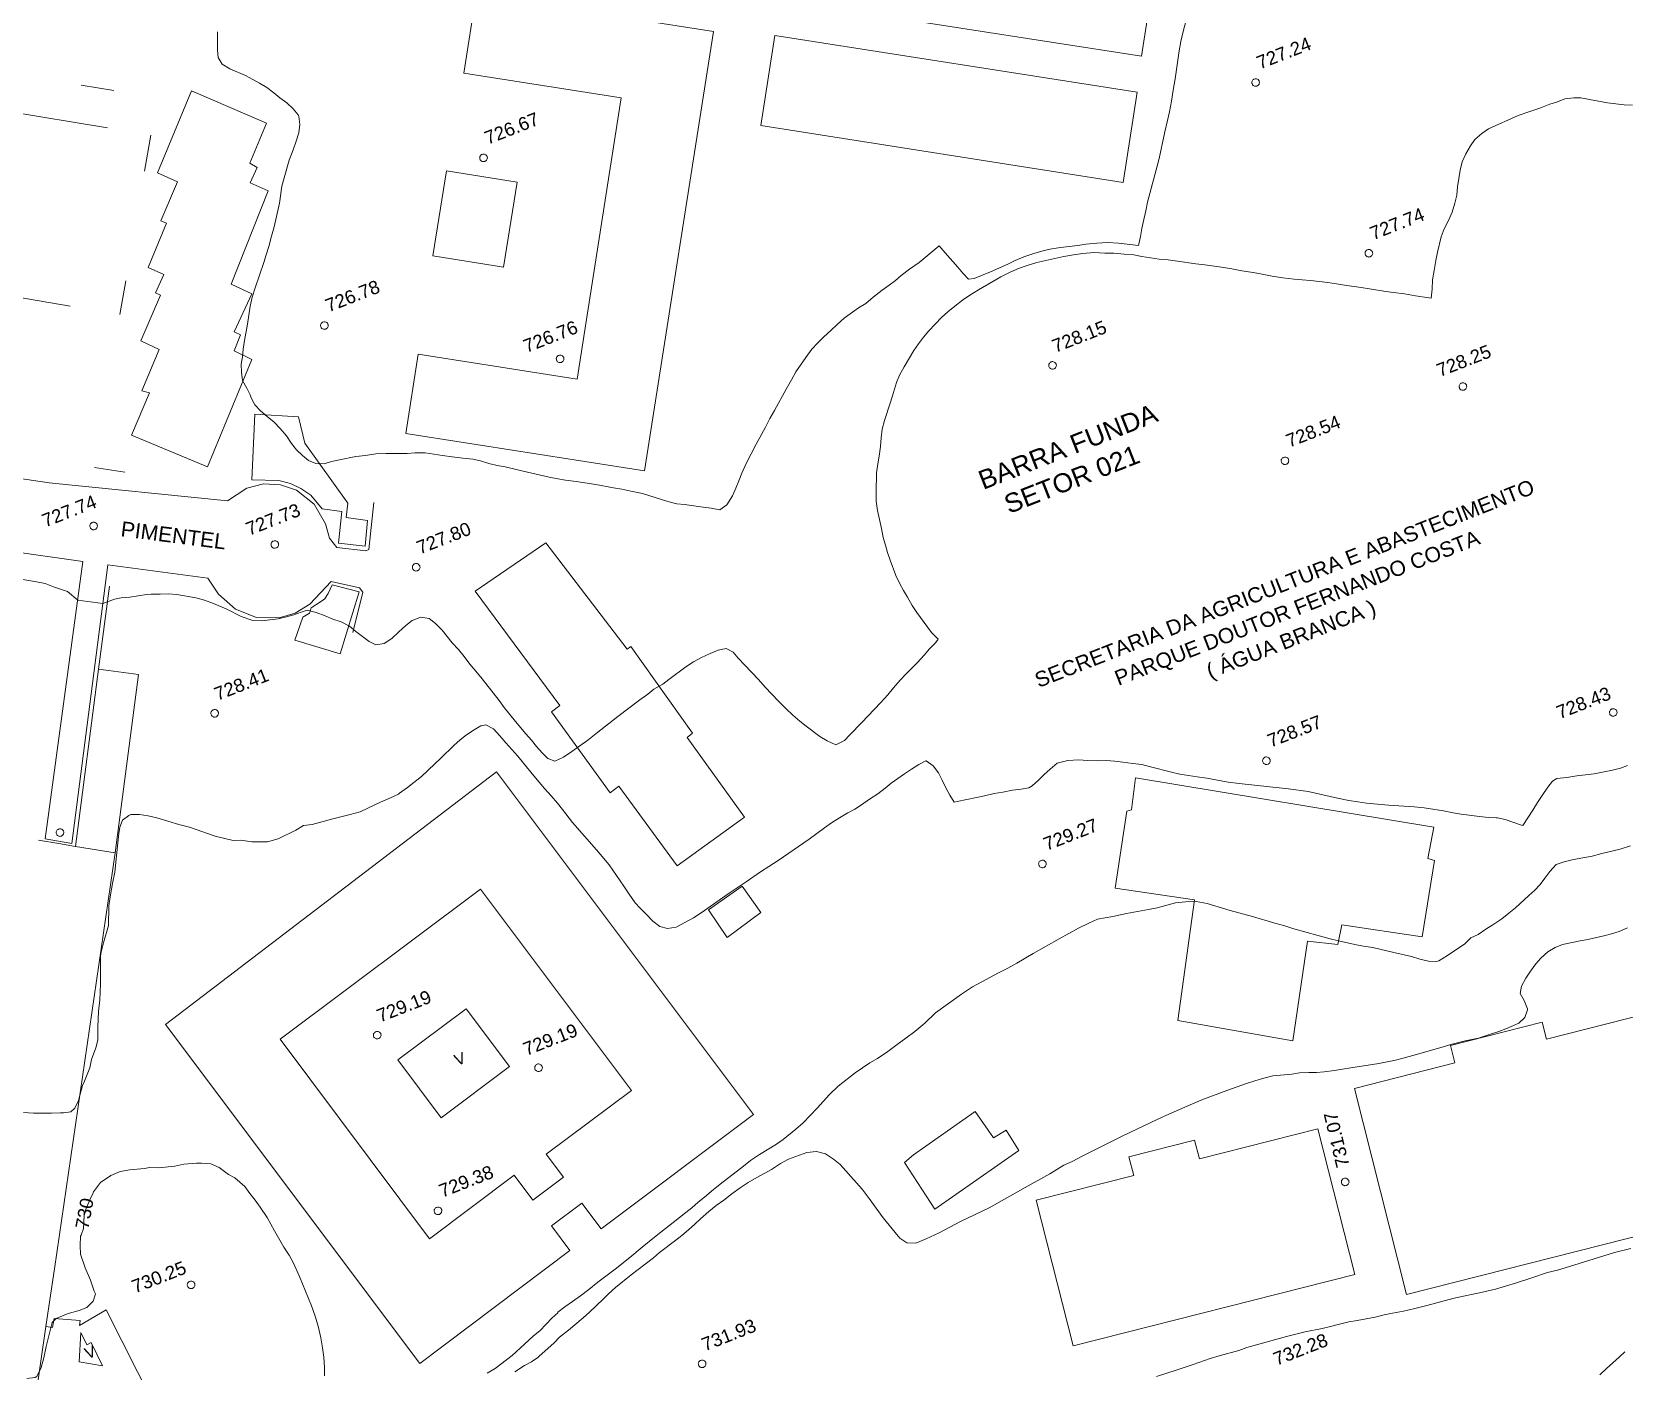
# Model space of a CAD drawing. Header units: millimetres. Extents: x 348 to 2201, y 118 to 1049.
# Drawn here: x 539.3 to 749.7, y 308.9 to 485.9 of the extents above; entities that cross this region are included whole.
import ezdxf
from ezdxf.enums import TextEntityAlignment as Align

# ---------------------------------------------------------------- set-up
doc = ezdxf.new("R2010")
doc.units = ezdxf.units.MM
for name, color, linetype, lineweight in [('100_SIST_VIARIO_MEIO_FIO', 1, 'Continuous', 18), ('160_P_SIMP_ASF_TOP', 7, 'Continuous', 18), ('206_MURO_E_MURO_ARRIMO', 7, 'Continuous', 18), ('216_EDIF_NOTAVEL', 2, 'Continuous', 18), ('218_EDIF_NOTAVEL_TOP', 7, 'Continuous', 18), ('506_LM_DISTRITO_TOP', 12, 'Continuous', 18), ('510_LM_SETOR_FISCAL_TOP', 134, 'Continuous', 18), ('600_CURVA_MESTRA', 14, 'Continuous', 18), ('602_CURVA_MESTRA_TOP', 24, 'Continuous', 18), ('604_CURVA_INTERM', 7, 'Continuous', 18), ('606_PTO_COTADO', 9, 'Continuous', 18), ('608_PTO_COTADO_INTERVIA', 9, 'Continuous', 18), ('624_SEGM_CURVA_MESTRA', 14, 'Continuous', 18)]:
    doc.layers.add(name, color=color, linetype=linetype, lineweight=lineweight)
doc.styles.add('Style-Arial', font='arial.ttf')

# ---------------------------------------------------------------- blocks, each defined once
blk = doc.blocks.new('SP09')
at = {"color": 0, "linetype": 'Continuous'}
blk.add_lwpolyline([(-0.03, -0.51), (-0.14, -0.49), (-0.24, -0.46), (-0.31, -0.42), (-0.35, -0.39), (-0.42, -0.31), (-0.47, -0.24), (-0.51, -0.15), (-0.52, -0.09), (-0.52, 0.03), (-0.51, 0.11), (-0.48, 0.2), (-0.44, 0.27), (-0.4, 0.33), (-0.32, 0.39), (-0.23, 0.44), (-0.15, 0.48), (-0.1, 0.48), (-0.03, 0.48), (0.08, 0.48), (0.19, 0.44), (0.27, 0.4), (0.35, 0.32), (0.41, 0.23), (0.46, 0.11), (0.48, 0.03), (0.48, -0.03), (0.47, -0.08), (0.44, -0.21), (0.38, -0.3), (0.31, -0.38), (0.23, -0.44), (0.1, -0.49), (0.02, -0.51)], close=True, dxfattribs=at)
blk = doc.blocks.new('SP10')
at = {"color": 0, "linetype": 'Continuous'}
blk.add_lwpolyline([(-0.03, -0.51), (-0.14, -0.49), (-0.24, -0.46), (-0.31, -0.42), (-0.35, -0.39), (-0.42, -0.31), (-0.47, -0.24), (-0.51, -0.15), (-0.52, -0.09), (-0.52, 0.03), (-0.51, 0.11), (-0.48, 0.2), (-0.44, 0.27), (-0.4, 0.33), (-0.32, 0.39), (-0.23, 0.44), (-0.15, 0.48), (-0.1, 0.48), (-0.03, 0.48), (0.08, 0.48), (0.19, 0.44), (0.27, 0.4), (0.35, 0.32), (0.41, 0.23), (0.46, 0.11), (0.48, 0.03), (0.48, -0.03), (0.47, -0.08), (0.44, -0.21), (0.38, -0.3), (0.31, -0.38), (0.23, -0.44), (0.1, -0.49), (0.02, -0.51)], close=True, dxfattribs=at)

msp = doc.modelspace()

# ---------------------------------------------------------------- linework, layer by layer
at = {"layer": '100_SIST_VIARIO_MEIO_FIO'}
for points in [[(527.93, 545.37), (509.59, 434.21), (510.25, 432.09), (511.94, 430.65), (541.55, 426.26), (565.14, 423.87), (567.7, 425.57), (569.88, 426.11), (572.12, 426.01), (574.24, 425.28), (576.58, 423.44), (578.06, 420.85), (578.61, 418.93), (579.6, 417.72), (583.41, 417.25), (583.79, 417.45), (584.45, 423.64)], [(581.68, 406.46), (583, 411.81), (582.56, 412.37), (578.83, 413.22), (576, 410.21), (574.09, 409.04), (571.94, 408.4), (568.95, 408.47), (566.18, 409.57), (563.96, 411.56), (562.53, 413.66), (549.32, 415.41), (544.57, 378.61), (541.05, 379.21), (546.02, 415.84), (510.93, 420.85), (508.5, 420.29), (507.06, 418.61), (502.5, 393.25), (488.04, 306.05)]]:
    msp.add_lwpolyline(points, dxfattribs=at)
at = {"layer": '206_MURO_E_MURO_ARRIMO'}
for p, q in [((547.56, 428.29), (551.54, 427.66)), ((549.52, 412.62), (548.08, 401.64)), ((540.15, 379.05), (542.82, 378.59)), ((545.04, 378.21), (542.82, 378.59))]:
    msp.add_line(p, q, dxfattribs=at)
for points in [[(550.12, 478.1), (545.8, 478.82)], [(535.93, 475.4), (549.27, 473.16)], [(554.99, 472.2), (554.17, 467.46)], [(524.79, 452.95), (544.34, 449.61)], [(550.91, 448.49), (551.67, 452.94)], [(542.25, 322.38), (550.28, 377.35)], [(541.13, 314.74), (542.25, 322.38)]]:
    msp.add_lwpolyline(points, dxfattribs=at)
at = {"layer": '216_EDIF_NOTAVEL'}
for points in [[(640.02, 502), (687.78, 494.55), (685.92, 482.66), (638.16, 490.11)], [(598.01, 490.85), (596.37, 480.41), (617.18, 477.14), (611.35, 439.95), (590.33, 443.25), (588.69, 432.79), (620.26, 427.84), (629.37, 485.93)], [(637.49, 485.38), (685.36, 477.87), (683.5, 465.97), (635.62, 473.48)], [(560.35, 478.08), (555.87, 467.21), (558.54, 466.04), (556.32, 460.88), (557.08, 460.58), (554.66, 454.71), (556.72, 453.81), (555.63, 451.38), (556.28, 451.05), (553.68, 445.03), (556.11, 443.9), (553.82, 438.42), (554.8, 438.16), (552.43, 432.54), (562.49, 428.37), (568.36, 442.57), (566.02, 443.69), (566.85, 445.81), (566.01, 446.23), (568.35, 451.22), (565.61, 452.53), (570.51, 464.87), (568.13, 465.9), (569.06, 467.92), (568.08, 468.5), (570.27, 473.79)], [(594.09, 467.48), (603.43, 465.98), (601.63, 454.75), (592.29, 456.25)], [(568.35, 426.64), (568.73, 435.34), (574.5, 434.99), (575.33, 431.51), (581.04, 423.55), (580.81, 421.68), (583.63, 421.28), (583.33, 417.87), (579.81, 418.27), (580.26, 422.45), (577.66, 422.83), (576.13, 424.62), (574.84, 425.51), (573.45, 426.18), (571.91, 426.56)], [(607.22, 418.34), (597.88, 411.94), (609.05, 396.81), (607.94, 396), (615.69, 385.3), (616.87, 386.15), (624.56, 375.64), (633.45, 382.06), (625.89, 392.59), (626.61, 393.16), (618.42, 404.63), (617.96, 404.28)], [(575.1, 408.51), (574.03, 405.46), (580.03, 403.66), (582.54, 411.86), (578.95, 412.76), (578.42, 411.61), (577.94, 410.9), (576.82, 410.12), (576.17, 409.74), (575.98, 409.04)], [(550.28, 377.35), (553.37, 400.94), (548.08, 401.64), (545.04, 378.21)], [(600.69, 388.08), (556.95, 354.65), (590.53, 309.88), (610.39, 324.78), (607.94, 328.05), (611.97, 331.06), (614.51, 327.67), (634.64, 342.77)], [(685.15, 387.27), (684.6, 383.02), (683.98, 382.86), (682.47, 372.67), (692.93, 371.13), (690.72, 355.19), (705.95, 352.52), (707.87, 365.68), (711.88, 365.24), (712.4, 367.85), (723.03, 366.27), (724.68, 376.34), (723.79, 376.6), (724.56, 380.75)], [(598.56, 372.57), (572.07, 352.72), (591.84, 326.36), (603.01, 334.74), (605.47, 331.46), (609.52, 334.5), (607.26, 337.51), (618.51, 345.95)], [(633.17, 372.94), (628.71, 369.83), (631.15, 366.18), (635.61, 369.45)], [(596.66, 356.74), (587.65, 349.98), (593.39, 342.34), (602.39, 349.1)], [(726.78, 351.89), (738.9, 354.97), (739.47, 352.74), (752.8, 356.12), (759.73, 328.79), (720.98, 318.96), (714.07, 346.22), (727.37, 349.59)], [(663.93, 343.16), (655.8, 337.43), (654.6, 336.44), (658.62, 330.26), (669.73, 338.03), (668.04, 340.71), (666.38, 339.7)], [(684.28, 337.17), (692.95, 339.37), (693.58, 336.9), (709.26, 340.88), (714.14, 321.64), (676.89, 312.19), (672.01, 331.43), (684.91, 334.7)], [(541.13, 314.74), (539.08, 300.68), (541.8, 300.29), (541.9, 301.33), (547.46, 300.48), (547.73, 302.11), (550.51, 303.15), (551.97, 302.75), (555.35, 304.57), (549.09, 316.94), (545.56, 314.87), (545.64, 315.56), (542.24, 315.8), (542, 314.61)], [(545.74, 313.96), (546.55, 312.33), (547.11, 312.63), (548.59, 309.55), (545.54, 310.08)]]:
    msp.add_lwpolyline(points, close=True, dxfattribs=at)
at = {"layer": '600_CURVA_MESTRA', "elevation": 730}
for points in [[(599.44, 308.57), (600.51, 309.19), (602.76, 310.91), (604.38, 312.43), (605.58, 313.5), (606.42, 314.19), (607.24, 315.07), (608.01, 315.87), (608.79, 316.58), (608.78, 316.63), (609.72, 317.37), (610.73, 318.04), (611.8, 318.82), (612.9, 319.65), (614.09, 320.62), (616.37, 322.32), (618.32, 323.87), (619.95, 325.22), (621.56, 326.58), (622.4, 327.2), (624.02, 328.5), (625.71, 329.82), (626.49, 330.45), (627.35, 331.19), (628.16, 331.83), (629.35, 332.84), (630.65, 333.87), (633.09, 335.76), (634.25, 336.68), (635.46, 337.47), (637.69, 338.84), (638.56, 339.45), (640.24, 340.84), (641.23, 341.69), (643.07, 343.62), (644.69, 345.4), (645.84, 346.53), (648.1, 348.3), (650.05, 349.61), (651.04, 350.19), (652.4, 351.08), (653.65, 352.04), (654.78, 352.85), (655.96, 353.74), (657.31, 354.86), (658.7, 356.19), (662.16, 358.66), (663.61, 359.65), (664.83, 360.32), (665.91, 360.86), (667.03, 361.49), (668.26, 362.13), (669.44, 362.78), (671.6, 364.04), (675.06, 366.01), (677.6, 367.42), (678.97, 368.08), (680.12, 368.6), (682.14, 368.95), (683.95, 369.33), (686.85, 369.86), (687.99, 370.1), (690.43, 370.73), (691.73, 370.9), (693.18, 370.91), (694.63, 370.68), (697.66, 369.75), (700.59, 368.94), (703.57, 368.05), (704.86, 367.69), (706.08, 367.31), (710.87, 366.01), (711.99, 365.71), (714.14, 365.24), (715.29, 365.03), (716.53, 364.83), (719.29, 364.18), (721.64, 363.65), (722.74, 363.32), (723.88, 363.05), (724.94, 362.98), (725.23, 363.1), (726.37, 363.79), (728.66, 365.35), (729.48, 366.1), (730.45, 366.58), (731.46, 367.27), (732.36, 367.83), (733.58, 368.64), (734.49, 369.36), (735.35, 370.09), (737.12, 371.7), (737.92, 372.44), (738.63, 373.18), (739.25, 374.02), (739.89, 374.91), (740.74, 375.81), (741.78, 376.17), (743.05, 376.48), (744.29, 376.68), (745.51, 376.91), (746.76, 377.25), (749.21, 377.86), (750.58, 378.28)], [(547.36, 332.42), (547.42, 332.55), (548.34, 333.77), (549.69, 334.72), (550.96, 335.26), (552.22, 335.47), (554.15, 335.63), (554.83, 335.75), (556.03, 335.72), (558.17, 335.95), (559.37, 336.2), (561.03, 336.36), (561.68, 336.36), (562.92, 336.27), (564.04, 335.77), (565.24, 334.85), (566.09, 334.38), (567.4, 333.24), (568.07, 332.33), (568.77, 331.46), (569.43, 330.54), (570.38, 329.15), (571.32, 327.39), (572.59, 325.25), (573.29, 324.2), (573.79, 323.2), (574.64, 321.37), (576.24, 317.48), (576.41, 316.98), (576.77, 315.97), (577.14, 314.61), (577.45, 313.25), (577.7, 311.93), (577.87, 310.69), (577.96, 309.32), (577.95, 308.22)], [(538.61, 307.89), (539.71, 307.99), (539.92, 308.13), (540.5, 309.35), (540.85, 310.62), (541.17, 312.11), (541.94, 315.3), (542.49, 315.79), (543.87, 316.37), (544.25, 316.5), (545.53, 316.85), (546.53, 317.26), (547.38, 318.08), (547.66, 319.09), (547.5, 319.44), (547.01, 320.87), (546.32, 322.49), (545.69, 324.32), (545.65, 325.44), (545.71, 326.68), (545.77, 326.84)]]:
    msp.add_lwpolyline(points, dxfattribs=at)
at = {"layer": '604_CURVA_INTERM', "flags": 128}
for points, elevation in [([(563.82, 485.87), (563.82, 483.46), (563.9, 482.46), (564.42, 481.6), (565.42, 480.99), (567.52, 480.09), (568.47, 479.55), (569.37, 479.09), (570.34, 478.5), (571.26, 477.79), (572.04, 477.13), (572.95, 476.48), (573.81, 475.7), (574.45, 474.91), (574.56, 474.67), (574.69, 473.6), (574.56, 472.51), (574.2, 471.41), (573.8, 470.26), (573.3, 468.91), (572.61, 466.58), (572.33, 465.48), (571.98, 463.21), (571.28, 460.07), (570.93, 458.84), (570.59, 457.51), (570.24, 456.38), (569.95, 455.39), (568.8, 452.04), (568.37, 450.79), (568.11, 449.6), (567.77, 447.24), (567.36, 445.07), (567.22, 443.94), (567.13, 442.91), (566.93, 441.93), (566.96, 440.9), (567.12, 439.79), (567.68, 438.79), (568.12, 437.87), (568.24, 437.5), (568.75, 436.57), (569.51, 435.79), (570.39, 435.04), (571.31, 434.29), (572.11, 433.44), (572.94, 432.47), (573.59, 431.47), (574.27, 430.63), (575.02, 429.87), (575.83, 429.22), (576.8, 428.8), (577.89, 428.78), (578.87, 429.07), (579.92, 429.3), (582.09, 429.72), (583.36, 429.85), (584.74, 430.08), (586.06, 430.15), (588.87, 430.15), (589.88, 430.21), (591.24, 430.2), (593.53, 429.85), (594.83, 429.7), (596.24, 429.51), (597.55, 429.38), (598.56, 429.16), (599.65, 428.83), (600.77, 428.56), (601.82, 428.38), (604.22, 427.78), (607.66, 426.99), (608.78, 426.78), (609.79, 426.61), (611.22, 426.43), (613.82, 426.03), (616.15, 425.59), (617.24, 425.41), (618.42, 425.17), (619.97, 424.83), (622.37, 424.11), (623.32, 423.79), (624.52, 423.48), (625.52, 423.41), (628, 423.03), (629.05, 422.91), (630.18, 422.68), (631.12, 423.34), (631.86, 424.53), (632.3, 425.53), (632.71, 426.52), (633.09, 427.54), (633.7, 428.82), (634.34, 430.09), (635, 431.37), (636.22, 433.62), (636.81, 434.76), (637.42, 435.81), (638.99, 438.63), (639.69, 439.89), (640.25, 440.93), (641.57, 442.83), (642.37, 443.92), (643.1, 444.73), (643.93, 445.57), (644.86, 446.4), (645.72, 447.2), (646.65, 448.03), (648.55, 449.37), (649.5, 449.96), (650.47, 450.81), (651.66, 451.72), (652.57, 452.36), (653.41, 453.01), (654.17, 453.66), (655.27, 454.48), (656.53, 455.36), (658.38, 456.93), (659.19, 457.59), (659.98, 456.67), (661.67, 454.77), (662.34, 453.98), (663.06, 453.18), (663.8, 453.27), (665.97, 454.14), (668.25, 455.17), (669.24, 455.66), (670.4, 456.13), (671.71, 456.58), (673.09, 456.96), (674.09, 457.18), (675.22, 457.36), (677.52, 457.64), (678.57, 457.81), (680.02, 457.94), (681.42, 458), (682.89, 457.93), (685.55, 457.62), (685.8, 458.8), (685.99, 459.89), (686.23, 461.07), (686.51, 462.19), (686.75, 463.33), (687.68, 466.97), (688.26, 469.14), (689.02, 472.64), (689.63, 475.29), (689.9, 476.69), (690.1, 478.17), (690.37, 479.65), (690.92, 483.35), (691.12, 484.59), (691.38, 485.72), (691.82, 487.42)], 727), ([(750.84, 476.15), (749.72, 476.23), (747.52, 476.5), (745.15, 476.92), (744, 477.14), (743.1, 477.15), (741.9, 477.02), (740.9, 476.62), (739.92, 476.3), (738.58, 475.78), (737.25, 475.34), (735.7, 474.81), (731.8, 473.05), (730.93, 472.43), (730.01, 471.64), (729.41, 470.79), (728.79, 469.73), (728.34, 468.68), (728.04, 467.59), (727.69, 465.38), (727.6, 464.28), (727.37, 463.22), (726.99, 462.04), (726.52, 460.95), (725.96, 459.82), (725.54, 458.77), (725.05, 456.76), (724.83, 455.65), (724.61, 454.32), (724.42, 453.08), (724.35, 451.84), (724.24, 450.67), (722.15, 450.98), (720.71, 451.23), (719.26, 451.43), (718.25, 451.55), (716.05, 451.91), (714.95, 452.09), (712.77, 452.39), (711.7, 452.57), (710.57, 452.74), (709.4, 452.88), (708.26, 453), (707.16, 453.07), (706.1, 453.17), (704.6, 453.37), (703.19, 453.58), (701.88, 453.84), (700.68, 454.04), (699.18, 454.26), (697.86, 454.55), (696.52, 454.77), (694.31, 455.09), (693.13, 455.22), (690.69, 455.57), (689.48, 455.71), (688.27, 455.83), (685.97, 456.16), (684.92, 456.38), (683.64, 456.5), (682.3, 456.59), (681.09, 456.62), (679.69, 456.69), (678.19, 456.56), (676.94, 456.38), (675.65, 456.16), (673.31, 455.65), (672.09, 455.39), (670.83, 455), (669.7, 454.6), (668.56, 454.12), (667.33, 453.49), (666.28, 452.86), (664.38, 451.78), (663.25, 451.08), (662.26, 450.38), (661.27, 449.61), (660.32, 448.84), (659.5, 448.1), (658.65, 447.24), (657.84, 446.35), (657.11, 445.52), (656.44, 444.64), (655.83, 443.73), (654.55, 441.59), (653.93, 440.48), (653.56, 439.5), (653.15, 438.2), (652.77, 436.92), (651.98, 434.5), (651.67, 433.33), (651.52, 432.22), (651.42, 431.04), (651.28, 429.76), (651.1, 428.76), (650.93, 427.6), (650.86, 424.96), (650.85, 423.84), (651.02, 422.59), (651.56, 420.24), (651.81, 419.05), (652.1, 418.04), (652.35, 417.06), (652.71, 416.04), (653.48, 414), (653.99, 412.93), (654.47, 412.02), (654.99, 411.15), (655.61, 410.05), (656.25, 409.11), (658.19, 406.46), (659.08, 405.6), (658.71, 405.12), (657.91, 404.31), (657.2, 403.49), (656.31, 402.53), (654.77, 400.95), (654.03, 400.17), (653.16, 399.18), (652.39, 398.24), (651.45, 397.16), (648.99, 394.59), (647.4, 392.96), (646.7, 392.22), (645.55, 391.65), (644.38, 392.16), (643.44, 392.73), (641.62, 394.1), (640.76, 394.77), (639.85, 395.54), (638.91, 396.44), (637.96, 397.39), (636.21, 399.26), (635.31, 400.27), (633.52, 402.18), (632.64, 403.08), (631.95, 403.89), (631.04, 404.36), (629.99, 404.15), (628.92, 403.7), (627.78, 403.16), (626.7, 402.6), (625.73, 401.93), (623.46, 400.27), (622.65, 399.66), (621.49, 398.99), (620.67, 398.33), (619.61, 397.56), (616.72, 395.37), (613.85, 393.12), (612.74, 392.26), (611.7, 391.49), (610.63, 390.77), (609.54, 390.01), (608.4, 389.46), (607.47, 389.83), (606.71, 390.55), (605.97, 391.41), (605.31, 392.24), (604.57, 393.07), (603.19, 394.72), (601.7, 396.56), (601.02, 397.51), (598.77, 400.37), (597.97, 401.35), (597.18, 402.29), (596.41, 403.3), (595.64, 404.25), (594.84, 405.1), (593.49, 406.79), (592.63, 407.65), (591.78, 408.31), (590.67, 408.52), (589.54, 408.08), (588.7, 407.42), (587.76, 406.58), (586.84, 405.68), (585.83, 405.04), (584.74, 404.83), (583.84, 405.28), (582.11, 406.62), (581.24, 407.33), (580.17, 407.87), (579.07, 408.24), (578.02, 408.7), (576.83, 409.12), (575.67, 409.42), (574.87, 409.18), (573.9, 408.83), (572.93, 408.53), (571.83, 408.28), (569.62, 408), (568.46, 408.07), (566.95, 408.57), (565.05, 409.57), (563.26, 410.32), (562.07, 410.75), (560.95, 411.05), (558.43, 411.52), (557.33, 411.6), (556.21, 411.55), (555.03, 411.55), (554.43, 411.51), (552.24, 411.16), (551.06, 411.04), (550.19, 410.9), (548.66, 410.3), (545.33, 410.74), (543.98, 411.9), (542.13, 412.51), (541.01, 412.94), (539.9, 413.17), (536.05, 413.82)], 728), ([(538.15, 343.04), (539.47, 342.95), (540.72, 342.93), (541.88, 342.93), (543.06, 342.98), (543.43, 342.97), (544.43, 343.12), (544.95, 343.6), (545.44, 344.63), (545.64, 345.48), (545.95, 346.62), (546.21, 347.19), (546.94, 348.94), (547.17, 350.06), (547.73, 351.59), (547.97, 352.6), (547.99, 354.38), (548.09, 356.38), (548.24, 357.94), (548.33, 360.06), (548.33, 363.59), (548.39, 364.03), (548.76, 365.48), (549.38, 367.75), (549.45, 370.36), (549.61, 371.55), (549.92, 373.31), (550.22, 374.82), (550.64, 378.68), (550.75, 379.93), (550.91, 380.74), (551.23, 381.68), (552.07, 382.3), (552.34, 382.41), (553.51, 382.42), (554.63, 382.25), (555.77, 381.97), (558.69, 381.12), (560.11, 380.74), (563.51, 379.56), (565.86, 378.99), (566.89, 379.04), (568.36, 378.81), (570.41, 378.82), (571.83, 379.19), (574.17, 380.36), (575.16, 380.98), (576.34, 381.12), (577.29, 381.35), (579.07, 381.86), (581.35, 382.41), (582.65, 382.77), (584.71, 383.73), (585.73, 384.22), (586.69, 384.64), (587.72, 385.12), (587.88, 385.26), (588.91, 385.98), (589.76, 386.63), (590.76, 387.46), (592.53, 389.14), (593.32, 389.85), (595.06, 391.55), (595.9, 392.29), (596.73, 392.95), (597.73, 393.62), (598.61, 394.13), (599.29, 394.29), (600.27, 393.74), (601.13, 392.83), (601.91, 391.9), (603.49, 390.15), (604.24, 389.19), (605.63, 387.51), (607.04, 385.86), (607.93, 384.87), (608.73, 383.94), (609.41, 383.08), (610.72, 381.36), (613.88, 377.73), (615.56, 375.75), (617.52, 372.96), (618.2, 371.88), (619.01, 370.76), (619.69, 370.03), (620.55, 369.17), (621.34, 368.34), (622.28, 367.6), (623.29, 367.34), (624.43, 367.53), (625.59, 368.13), (626.74, 368.78), (627.88, 369.52), (629.68, 370.77), (630.57, 371.4), (631.42, 372.03), (633.7, 373.54), (635.57, 374.84), (636.69, 375.56), (637.92, 376.33), (641.99, 379.16), (644.05, 380.67), (644.98, 381.31), (646.03, 382), (647.1, 382.62), (648.03, 383.14), (648.93, 383.7), (649.97, 384.45), (651.09, 385.16), (652.06, 385.88), (652.86, 386.55), (653.73, 387.19), (654.59, 387.8), (655.53, 388.43), (656.5, 389.04), (657.41, 389.52), (657.49, 389.53), (658.41, 388.85), (659.09, 387.93), (659.6, 386.95), (660.06, 385.96), (660.62, 384.96), (661.17, 384.03), (661.55, 384.14), (664.13, 384.67), (665.17, 384.91), (666.48, 385.19), (667.62, 385.39), (668.9, 385.65), (670.02, 385.78), (671.03, 385.96), (671.5, 386.2), (672.32, 386.95), (673.06, 387.69), (673.86, 388.42), (674.77, 389.22), (676.22, 389.54), (677.64, 389.64), (678.79, 389.54), (680.08, 389.52), (681.28, 389.54), (682.42, 389.47), (683.49, 389.36), (684.81, 389.17), (685.97, 389.02), (687.12, 388.72), (689.92, 388.02), (690.99, 387.76), (693.29, 387.41), (694.57, 387.24), (695.97, 386.94), (697.4, 386.7), (698.84, 386.5), (702.88, 386.06), (705.36, 385.82), (707.98, 385.45), (711.84, 384.59), (713.33, 384.27), (714.52, 384.09), (715.67, 383.94), (718.58, 383.66), (721.98, 383.42), (723.31, 383.29), (725.83, 382.91), (727.13, 382.64), (728.17, 382.47), (730.61, 382.15), (731.8, 382.03), (732.86, 381.98), (733, 381.98), (734, 381.77), (736.15, 381.02), (736.34, 380.97), (737.67, 383), (738.29, 384.01), (738.88, 384.93), (739.64, 386.02), (740.25, 386.83), (740.81, 387.18), (742.15, 387.32), (743.46, 387.54), (745.77, 387.81), (748.21, 388.3), (749.23, 388.56), (750.18, 388.9)], 729), ([(603.1, 308.76), (604.39, 309.58), (605.3, 310.07), (606.16, 310.64), (606.32, 310.85), (607.47, 311.83), (608.32, 312.61), (609.03, 313.34), (610.19, 314.25), (612.14, 315.89), (612.99, 316.64), (614.76, 318.35), (615.49, 319.08), (616.42, 319.92), (618.47, 321.56), (620.34, 322.97), (621.42, 323.81), (622.24, 324.52), (624.38, 326.15), (625.19, 326.79), (626.07, 327.52), (626.91, 328.29), (627.65, 329), (628.74, 329.94), (629.73, 330.75), (630.72, 331.44), (631.8, 332.27), (632.89, 333.06), (633.96, 333.77), (635.09, 334.46), (636.16, 335), (637.04, 335.51), (638.23, 336.31), (639.28, 336.85), (641.71, 337.77), (642.97, 337.88), (644.15, 337.56), (645.24, 336.88), (646.09, 336.17), (646.86, 335.34), (647.51, 334.57), (649, 332.9), (649.95, 331.67), (651.8, 329.12), (653.36, 327.18), (654, 326.41), (654.92, 325.8), (656.12, 325.78), (657.47, 326.32), (659.18, 327.13), (662.03, 328.63), (665.81, 330.45), (670.58, 333.11), (673.8, 334.95), (674.73, 335.49), (675.67, 336.07), (676.76, 336.54), (678.19, 337.32), (683.46, 339.95), (688, 342.13), (689.15, 342.66), (692.08, 343.91), (693.9, 344.7), (697.2, 345.93), (699.81, 346.86), (700.92, 347.22), (702.11, 347.59), (703.29, 347.88), (705.79, 348.12), (706.81, 348.27), (708.05, 348.34), (709.05, 348.34), (710.1, 348.39), (711.46, 348.58), (712.52, 348.75), (713.59, 348.96), (717.32, 349.52), (719.5, 349.96), (720.51, 350.2), (722.59, 350.78), (725.82, 351.72), (726.82, 352.01), (728.73, 352.5), (730.46, 352.88), (731.93, 353.33), (733.15, 353.73), (734.11, 354.1), (735.82, 354.86), (736.62, 355.57), (736.97, 356.6), (736.96, 356.74), (736.53, 357.82), (735.98, 358.76), (736.15, 359.75), (736.75, 360.8), (737.36, 361.73), (738.05, 362.68), (738.72, 363.43), (739.66, 364.28), (740.6, 364.85), (741.57, 365.24), (743.91, 365.74), (744.94, 365.92), (747.05, 366.37), (748.07, 366.65), (749.05, 366.96), (750.19, 367.43)], 731), ([(687.91, 308.15), (690.52, 308.97), (692.78, 309.73), (695, 310.52), (696.22, 310.88), (698.78, 311.59), (699.86, 311.96), (701.63, 312.44), (703.51, 312.99), (705.09, 313.42), (707.57, 314.04), (709.82, 314.49), (710.91, 314.75), (712.11, 315.08), (713.35, 315.36), (714.44, 315.53), (716.81, 315.98), (718.01, 316.28), (719.12, 316.53), (720.57, 316.79), (722.05, 317.12), (723.66, 317.52), (725.45, 318.02), (727.28, 318.48), (731, 319.27), (732.72, 319.69), (735.52, 320.52), (737.54, 321.18), (739.6, 321.9), (740.9, 322.2), (742.51, 322.67), (745.76, 323.7), (748.47, 324.52), (750.6, 325.08)], 732), ([(749.84, 311.39), (749.05, 310.71), (747.41, 309.2), (746.51, 308.37)], 733)]:
    msp.add_lwpolyline(points, dxfattribs=dict(at, elevation=elevation))
at = {"layer": '624_SEGM_CURVA_MESTRA', "elevation": 730}
msp.add_lwpolyline([(545.77, 326.84), (546.1, 327.7), (546.18, 329.43), (546.3, 330.04), (546.92, 331.5), (547.36, 332.42)], dxfattribs=at)

# ---------------------------------------------------------------- block references
at = {"layer": '606_PTO_COTADO', "rotation": 21.41522089134761}
for p in [(701.04, 479.18, 727.24), (598.99, 469.23, 726.66), (716.01, 456.62, 727.74), (577.95, 447.07, 726.78), (609.11, 442.66, 726.76), (674.2, 441.8, 728.15), (728.44, 439, 728.25), (704.92, 429.19, 728.54), (590.09, 415.12, 727.8), (563.45, 395.81, 728.41), (748.31, 395.93, 728.43), (702.46, 389.55, 728.57), (672.86, 375.9, 729.27), (584.94, 353.28, 729.19), (606.26, 348.97, 729.19), (712.88, 333.88, 731.07), (592.97, 330.06, 729.38), (560.33, 320.28, 730.25), (627.88, 309.84, 731.93)]:
    msp.add_blockref('SP09', p, dxfattribs=at)
at = {"layer": '608_PTO_COTADO_INTERVIA', "rotation": 21.41522089134761}
for p in [(547.45, 420.57, 727.74), (571.4, 418.13, 727.73), (543.01, 380.05, 728.23)]:
    msp.add_blockref('SP10', p, dxfattribs=at)

# ---------------------------------------------------------------- texts
at = {"layer": '160_P_SIMP_ASF_TOP', "style": 'Style-Arial'}
msp.add_text('PIMENTEL', height=2, rotation=352.7451, dxfattribs=at).set_placement((551.06, 420.2), align=Align.MIDDLE_LEFT)
at = {"layer": '218_EDIF_NOTAVEL_TOP', "style": 'Style-Arial'}
for s, height, p in [('SECRETARIA DA AGRICULTURA E ABASTECIMENTO', 2, (672.32, 399.14)), ('PARQUE DOUTOR FERNANDO COSTA', 2, (682.88, 399.41)), ('( ÁGUA BRANCA )', 2, (695.01, 400.34)), ('V', 1.5, (595.47, 349.16)), ('V', 1.5, (546.6, 310.41))]:
    msp.add_text(s, height=height, rotation=21.4152, dxfattribs=at).set_placement(p)
at = {"layer": '506_LM_DISTRITO_TOP', "style": 'Style-Arial'}
msp.add_text('BARRA FUNDA', height=2.5, rotation=21.4152, dxfattribs=at).set_placement((665.01, 425.31))
at = {"layer": '510_LM_SETOR_FISCAL_TOP', "style": 'Style-Arial'}
msp.add_text('SETOR 021', height=2.5, rotation=21.4152, dxfattribs=at).set_placement((668.41, 422.13))
at = {"layer": '602_CURVA_MESTRA_TOP', "style": 'Style-Arial'}
msp.add_text('730', height=1.75, rotation=79.5071, dxfattribs=at).set_placement((546.23, 329.69), align=Align.MIDDLE_CENTER)
at = {"layer": '606_PTO_COTADO', "style": 'Style-Arial'}
for s, rotation, p in [('727.24', 21.4152, (704.74, 483.06, 727.24)), ('726.67', 21.4152, (602.69, 473.11, 726.66)), ('727.74', 21.4152, (719.71, 460.5, 727.74)), ('726.78', 21.4152, (581.65, 450.95, 726.78)), ('726.76', 21.4152, (607.81, 445.59, 726.76)), ('728.15', 21.4152, (677.71, 445.6, 728.15)), ('728.25', 21.4152, (728.53, 442.4, 728.25)), ('728.54', 21.4152, (708.62, 433.07, 728.54)), ('727.80', 21.4152, (593.7, 418.96, 727.8)), ('728.41', 21.4152, (566.96, 399.61, 728.41)), ('728.43', 21.4152, (744.36, 397.19, 728.43)), ('728.57', 21.4152, (706.16, 393.43, 728.57)), ('729.27', 21.4152, (676.56, 379.78, 729.27)), ('729.19', 21.4152, (588.45, 357.09, 729.19)), ('729.19', 21.4152, (607.79, 352.68, 729.19)), ('731.07', 103.5168, (711.72, 339.43, 731.07)), ('729.38', 21.4152, (596.67, 333.94, 729.38)), ('730.25', 21.4152, (556.06, 321.29, 730.25)), ('731.93', 21.4152, (631.38, 313.64, 731.93)), ('732.28', 21.4152, (706.95, 311.73, 732.28))]:
    msp.add_text(s, height=1.75, rotation=rotation, dxfattribs=at).set_placement(p, align=Align.MIDDLE_CENTER)
at = {"layer": '608_PTO_COTADO_INTERVIA', "style": 'Style-Arial'}
for s, p in [('727.74', (544.2, 422.53, 727.74)), ('727.73', (571.14, 421.43, 727.73))]:
    msp.add_text(s, height=1.75, rotation=21.4152, dxfattribs=at).set_placement(p, align=Align.MIDDLE_CENTER)

doc.saveas('drawing.dxf')
